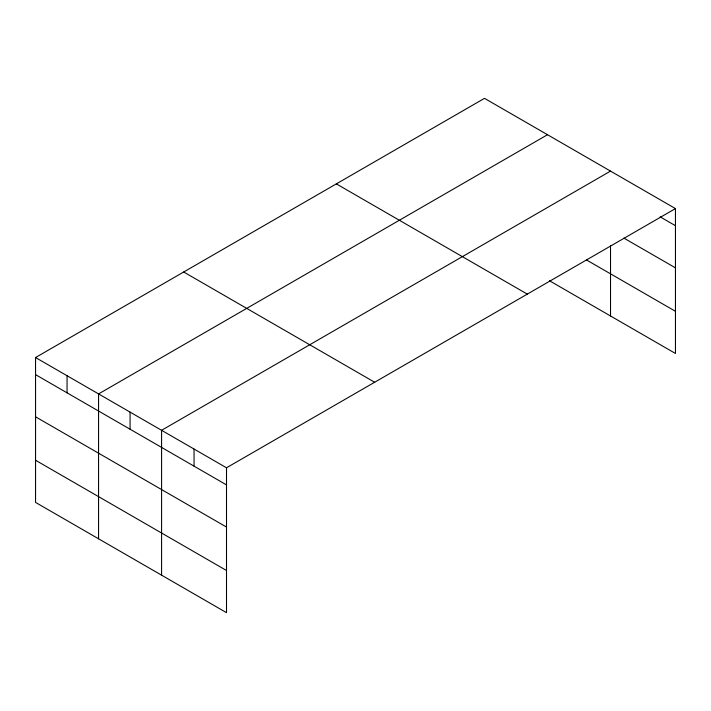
<?xml version="1.0" encoding="UTF-8"?>
<svg xmlns="http://www.w3.org/2000/svg" width="711" height="711" viewBox="0 0 711 711"><rect width="100%" height="100%" fill="white"/><g stroke="black" fill="none" stroke-linecap="round" stroke-linejoin="round"><path stroke-width="1.07" d="M549.416 280.703L675.45 353.465L675.45 208.59L484.493 98.34L35.55 357.535L35.55 502.41L226.507 612.66L226.507 467.785L35.55 357.535M547.506 134.726L98.562 393.921L98.562 538.796M610.527 171.102L161.584 430.297L161.584 575.172M226.507 467.785L675.45 208.59M660.172 216.873L675.45 225.698M623.894 238.096L675.45 267.86M586.655 260.039L675.45 311.302M336.339 183.873L527.295 294.123M183.705 272.002L374.661 382.251M35.55 374.644L226.507 484.893M35.55 416.806L226.507 527.055M35.55 460.248L226.507 570.498M610.527 245.579L610.527 315.977M194.05 449.041L194.05 466.149M130.077 412.104L130.077 429.213M67.056 375.728L67.056 392.828"/></g></svg>
